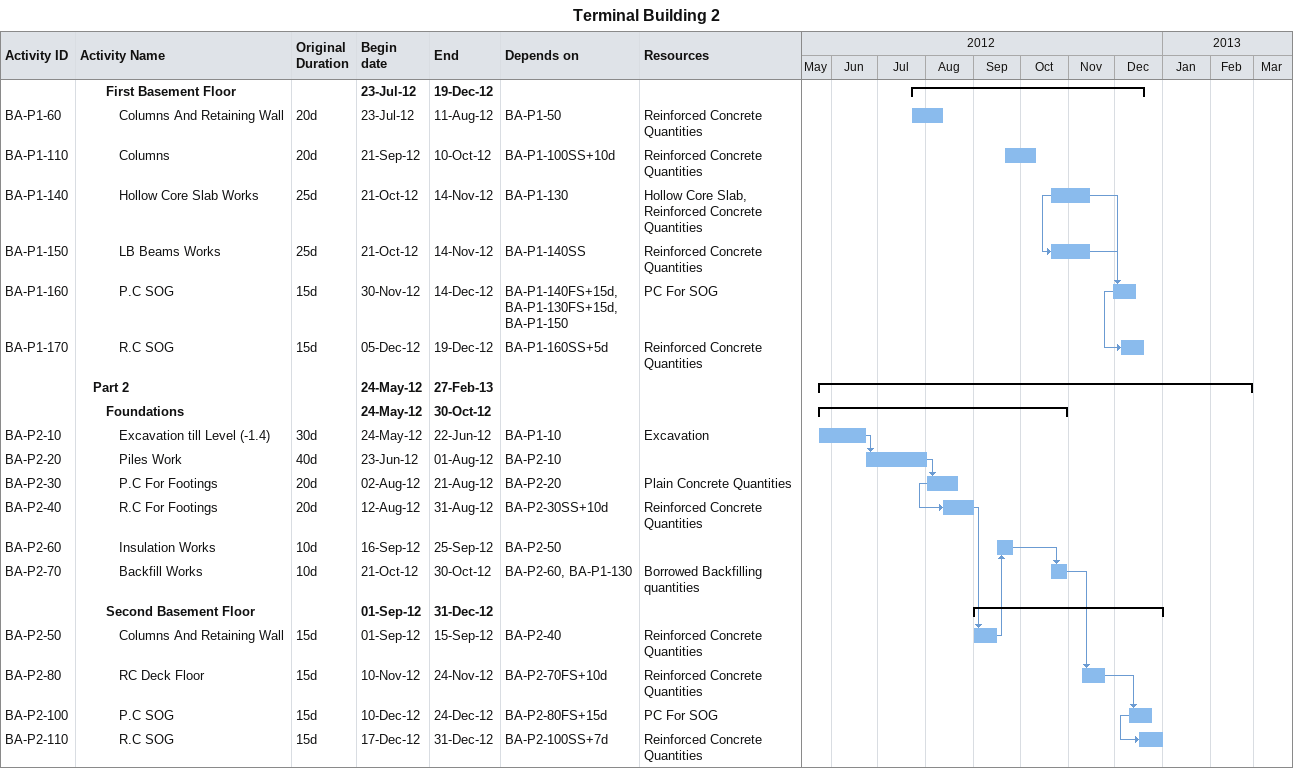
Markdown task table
Terminal Building 2

| ID | Level | Task | Original duration | Start | Finish | Predecessors | Resources |
|---|---|---|---|---|---|---|---|
|  | 3 | **First Basement Floor** |  | 2012-07-23 | 2012-12-19 |  |  |
| BA-P1-60 | 4 | Columns And Retaining Wall | 20d | 2012-07-23 | 2012-08-11 | BA-P1-50 | Reinforced Concrete Quantities |
| BA-P1-110 | 4 | Columns | 20d | 2012-09-21 | 2012-10-10 | BA-P1-100SS+10d | Reinforced Concrete Quantities |
| BA-P1-140 | 4 | Hollow Core Slab Works | 25d | 2012-10-21 | 2012-11-14 | BA-P1-130 | Hollow Core Slab, Reinforced Concrete Quantities |
| BA-P1-150 | 4 | LB Beams Works | 25d | 2012-10-21 | 2012-11-14 | BA-P1-140SS | Reinforced Concrete Quantities |
| BA-P1-160 | 4 | P.C SOG | 15d | 2012-11-30 | 2012-12-14 | BA-P1-140FS+15d, BA-P1-130FS+15d, BA-P1-150 | PC For SOG |
| BA-P1-170 | 4 | R.C SOG | 15d | 2012-12-05 | 2012-12-19 | BA-P1-160SS+5d | Reinforced Concrete Quantities |
|  | 2 | **Part 2** |  | 2012-05-24 | 2013-02-27 |  |  |
|  | 3 | **Foundations** |  | 2012-05-24 | 2012-10-30 |  |  |
| BA-P2-10 | 4 | Excavation till Level (-1.4) | 30d | 2012-05-24 | 2012-06-22 | BA-P1-10 | Excavation |
| BA-P2-20 | 4 | Piles Work | 40d | 2012-06-23 | 2012-08-01 | BA-P2-10 |  |
| BA-P2-30 | 4 | P.C For Footings | 20d | 2012-08-02 | 2012-08-21 | BA-P2-20 | Plain Concrete Quantities |
| BA-P2-40 | 4 | R.C For Footings | 20d | 2012-08-12 | 2012-08-31 | BA-P2-30SS+10d | Reinforced Concrete Quantities |
| BA-P2-60 | 4 | Insulation Works | 10d | 2012-09-16 | 2012-09-25 | BA-P2-50 |  |
| BA-P2-70 | 4 | Backfill Works | 10d | 2012-10-21 | 2012-10-30 | BA-P2-60, BA-P1-130 | Borrowed Backfilling quantities |
|  | 3 | **Second Basement Floor** |  | 2012-09-01 | 2012-12-31 |  |  |
| BA-P2-50 | 4 | Columns And Retaining Wall | 15d | 2012-09-01 | 2012-09-15 | BA-P2-40 | Reinforced Concrete Quantities |
| BA-P2-80 | 4 | RC Deck Floor | 15d | 2012-11-10 | 2012-11-24 | BA-P2-70FS+10d | Reinforced Concrete Quantities |
| BA-P2-100 | 4 | P.C SOG | 15d | 2012-12-10 | 2012-12-24 | BA-P2-80FS+15d | PC For SOG |
| BA-P2-110 | 4 | R.C SOG | 15d | 2012-12-17 | 2012-12-31 | BA-P2-100SS+7d | Reinforced Concrete Quantities |
